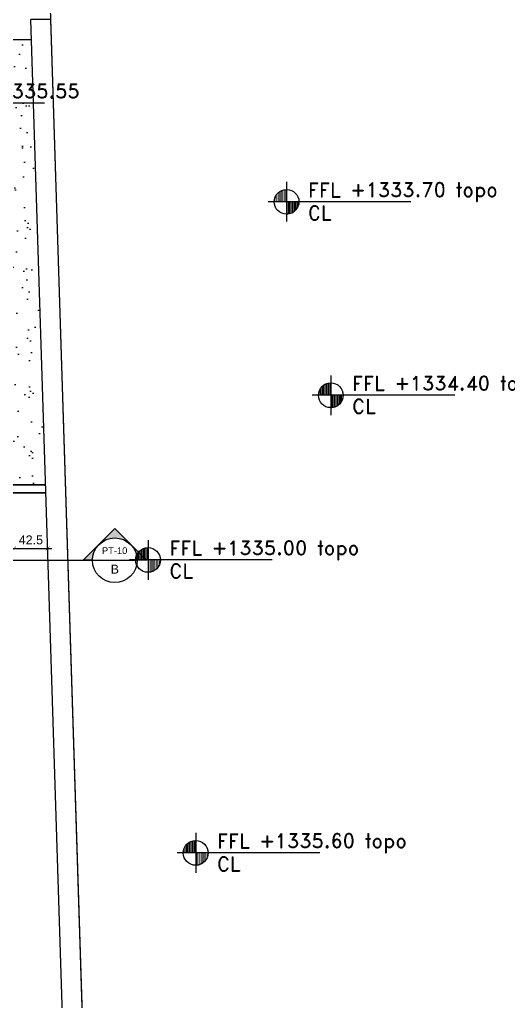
# Model space of a CAD drawing. Header units: centimetres. Extents: x 96271 to 179142, y 9855 to 112216.
# Drawn here: x 140966 to 141582, y 71600 to 72835 of the extents above; entities that cross this region are included whole.
import ezdxf
from ezdxf.enums import TextEntityAlignment as Align

# ---------------------------------------------------------------- set-up
doc = ezdxf.new("R2010")
doc.units = ezdxf.units.CM
doc.header["$LTSCALE"] = 100
doc.header["$MEASUREMENT"] = 0
doc.header["$PDSIZE"] = 0.2
doc.layers.get('0').update_dxf_attribs({"linetype": 'CONTINUOUS'})
doc.layers.get('DEFPOINTS').update_dxf_attribs({"linetype": 'CONTINUOUS'})
for name, color, linetype in [('A-Dim', 2, 'CONTINUOUS'), ('A-Flor-Str', 3, 'CONTINUOUS'), ('A-Otln-Lot Limit', 4, 'CONTINUOUS'), ('A-Wall-Prht', 2, 'CONTINUOUS'), ('plan-elevation level', 7, 'CONTINUOUS'), ('PLANTS', 75, 'CONTINUOUS')]:
    doc.layers.add(name, color=color, linetype=linetype)
doc.layers.add('A-Sect-Iden', color=191, linetype='CONTINUOUS', lineweight=25)
doc.styles.add('ROMAND', font='romand.shx', dxfattribs={"height": 10})
doc.styles.add('ROMANS', font='romans.shx')
doc.styles.get("Standard").update_dxf_attribs({"font": 'arial.ttf'})
doc.dimstyles.new('1-50', dxfattribs={"dimtxt": 11.25, "dimasz": 5, "dimexe": 5, "dimexo": 5, "dimgap": 5, "dimtad": 1, "dimdec": 1, "dimrnd": 0.5, "dimzin": 12, "dimdsep": 46, "dimtxsty": 'Standard', "dimblk": 'ARCHTICK', "dimcen": 0.09, "dimdle": 5, "dimadec": 0, "dimazin": 3, "dimtfac": 1, "dimtdec": 1, "dimtix": 1, "dimtofl": 0, "dimtmove": 1, "dimatfit": 3, "dimfxl": 5, "dimtolj": 1, "dimtzin": 0, "dimarcsym": 0})
pattern_1 = [(90, (894916.29, -703049.082), (14.2875, 7.14375), [0, -14.2875])]

# ---------------------------------------------------------------- blocks, each defined once
blk = doc.blocks.new('_ArchTick')
at = {"color": 0, "linetype": 'ByBlock', "const_width": 0.15}
blk.add_lwpolyline([(-0.5, -0.5), (0.5, 0.5)], dxfattribs=at)
blk = doc.blocks.new('*D132')
at = {"layer": 'A-Dim', "color": 0, "lineweight": -2, "transparency": 16777216}
blk.add_line((140954.3, 72170.1), (141006.8, 72170.1), dxfattribs=at)
at = {"layer": 'DEFPOINTS', "color": 0, "transparency": 16777216}
for p in [(140959.3, 72171.9), (141001.8, 72171.9), (141001.8, 72170.1)]:
    blk.add_point(p, dxfattribs=at)
at = {"layer": 'A-Dim', "color": 0, "lineweight": -2, "transparency": 16777216, "xscale": 5, "yscale": 5, "zscale": 5, "rotation": 180}
blk.add_blockref('_ArchTick', (140959.3, 72170.1), dxfattribs=at)
at = {"layer": 'A-Dim', "color": 0, "lineweight": -2, "transparency": 16777216, "xscale": 5, "yscale": 5, "zscale": 5}
blk.add_blockref('_ArchTick', (141001.8, 72170.1), dxfattribs=at)
at = {"layer": 'A-Dim', "color": 0, "transparency": 16777216, "insert": (140980.6, 72180.8), "char_height": 11.25, "attachment_point": 5}
blk.add_mtext('\\A1;42.5', dxfattribs=at)
blk = doc.blocks.new('CL-FFL-PLAN')
at = {"layer": 'plan-elevation level'}
h = blk.add_hatch(dxfattribs=at)
h.set_pattern_fill('DOTS', color=232, scale=9, angle=90, style=0)
h.set_pattern_definition(pattern_1)
h.paths.add_polyline_path([(-1229, 207), (-1229, 50), (-1385, 50, -0.414214)])
h = blk.add_hatch(dxfattribs=at)
h.set_pattern_fill('DOTS', color=232, scale=9, angle=90, style=0)
h.set_pattern_definition(pattern_1)
h.paths.add_polyline_path([(-1229, 50), (-1072, 50, -0.414214), (-1229, -106)])
at = {"layer": 'plan-elevation level', "color": 7, "ltscale": 111}
for p, q in [((-1229, 301), (-1229, -200)), ((337, 50), (-1463, 50))]:
    blk.add_line(p, q, dxfattribs=at)
blk.add_circle((-1229, 50), 156, dxfattribs=at)
at = {"layer": 'plan-elevation level', "color": 111, "ltscale": 111, "style": 'ROMAND'}
for s, p in [('FFL', (-960, 110)), ('CL', (-960, -180))]:
    blk.add_text(s, height=180, dxfattribs=at).set_placement(p)
for tag, p in [('FFL', (-424, 113)), ('CL', (-417, -180))]:
    blk.add_attdef(tag, p, '', height=180, dxfattribs=at)
blk = doc.blocks.new('Anno_Section_A2')
blk.add_line((2.5, 0), (-2.5, 0))
blk.add_circle((0, 0), 2.5)
at = {"style": 'ROMANS'}
blk.add_attdef('NUMBER', text='', height=1, dxfattribs=at).set_placement((0, 0.5), align=Align.CENTER)
blk.add_attdef('SHEET', text='', height=0.75, dxfattribs=at).set_placement((0, -0.5), align=Align.TOP_CENTER)
blk = doc.blocks.new('Anno_Arrow_A2')
h = blk.add_hatch(color=256)
h.paths.add_polyline_path([(-1.77, 1.77), (-3.54, 0), (-2.5, 0, -0.198912)])
h.paths.add_polyline_path([(0, 3.54), (-1.77, 1.77, -0.414214), (1.77, 1.77)])
h.paths.add_polyline_path([(2.37, 1.16), (2.25, 1.1, -0.114349), (2.5, 0), (3.54, 0)])
h.paths.add_polyline_path([(1.77, 1.77, -0.082683), (2.25, 1.1), (2.37, 1.16)])
blk.add_lwpolyline([(-2.5, 0), (-3.54, 0), (0, 3.54), (3.54, 0), (2.5, 0)])

msp = doc.modelspace()

# ---------------------------------------------------------------- hatches: boundary and pattern name
at = {"layer": 'PLANTS'}
h = msp.add_hatch(dxfattribs=at)
h.set_pattern_fill('AR-SAND', color=256, scale=20)
h.set_pattern_definition([(37.5, (149598.387, 77124.25), (-1.25987, 38.53648), [0, -30.4, 0, -34, 0, -32.5]), (7.5, (149598.387, 77124.25), (35.39553, 56.44292), [0, -16.4, 0, -27.4, 0, -10.5]), (327.5, (149573.787, 77124.25), (62.28284, 0.11318), [0, -10, 0, -36, 0, -47]), (317.5, (149573.787, 77124.25), (60.12253, 17.5535), [0, -5, 0, -23.6, 0, -27])])
h.paths.add_polyline_path([(140486.559, 72810.533), (140486.559, 72610.533), (140506.553, 72610.533), (140506.553, 72250.486), (140999.296, 72250.486), (140987.826, 72610.533), (140981.454, 72810.533)])

# ---------------------------------------------------------------- linework, layer by layer
at = {"layer": 'A-Flor-Str'}
msp.add_line((140856.559, 72810.533), (140981.454, 72810.533), dxfattribs=at)
at = {"layer": 'A-Otln-Lot Limit'}
msp.add_lwpolyline([(136965.712, 70479.123), (137206.535, 70394.564), (137669.865, 70351.712), (139880.741, 70855.19), (141068.865, 70851.94), (140904.471, 76012.018), (140151.894, 76776.773), (140222.083, 77217.518), (139747.22, 77140.456), (139010.375, 77171.007), (138361.687, 77204.5), (137783.533, 77219.682), (137242.113, 76719.747), (137087.264, 76618.541), (136965.712, 70479.08)], dxfattribs=at)
at = {"layer": 'A-Sect-Iden'}
msp.add_line((136383.148, 72155.286), (141114.439, 72155.286), dxfattribs=at)
at = {"layer": 'A-Wall-Prht'}
for p, q in [((140506.553, 72250.486), (140999.296, 72250.486)), ((140506.559, 72250.283), (140999.303, 72250.283)), ((140506.553, 72240.486), (140999.296, 72240.486)), ((140506.559, 72240.283), (140999.303, 72240.283))]:
    msp.add_line(p, q, dxfattribs=at)
for points in [[(141039.071, 71002.021), (140980.657, 72835.533)], [(141064.086, 71001.953), (141005.67, 72835.533), (140980.657, 72835.533)]]:
    msp.add_lwpolyline(points, dxfattribs=at)

# ---------------------------------------------------------------- block references
at = {"layer": 'A-Sect-Iden', "xscale": 11.25, "yscale": 11.25, "zscale": 11.25}
msp.add_blockref('Anno_Arrow_A2', (141086.314, 72155.286), dxfattribs=at)
at = {"layer": 'A-Sect-Iden'}
ref = msp.add_blockref('Anno_Section_A2', (141086.314, 72155.286), dxfattribs=dict(at, xscale=11.24999999999999, yscale=11.24999999999999, zscale=11.24999999999999, rotation=180))
ref.add_attrib('NUMBER', 'B', dxfattribs={"layer": '0', "height": 11.25}).set_placement((141086.314, 72138.411), align=Align.CENTER)
ref.add_attrib('SHEET', 'PT-10', dxfattribs={"layer": '0', "height": 8.4375}).set_placement((141086.055, 72171.657), align=Align.TOP_CENTER)
at = {"layer": 'plan-elevation level'}
ref = msp.add_blockref('CL-FFL-PLAN', (140964.157, 72725.434), dxfattribs=dict(at, xscale=0.09982510700227937, yscale=0.09982510700227937, zscale=0.09982510700227937))
ref.add_attrib('FFL', '+1335.55', (140921.834, 72736.667), dxfattribs={"layer": '0', "color": 111, "ltscale": 111, "height": 17.9685, "style": 'ROMAND'})
ref = msp.add_blockref('CL-FFL-PLAN', (141425.261, 72601.258, -134556.2), dxfattribs=dict(at, xscale=0.09982510700227937, yscale=0.09982510700227937, zscale=0.09982510700227937))
ref.add_attrib('FFL', '+1333.70 topo', (141382.938, 72612.491, -134556.2), dxfattribs={"layer": '0', "color": 111, "ltscale": 111, "height": 17.96852, "style": 'ROMAND'})
ref = msp.add_blockref('CL-FFL-PLAN', (141480.919, 72357.866), dxfattribs=dict(at, xscale=0.09982510700227937, yscale=0.09982510700227937, zscale=0.09982510700227937))
ref.add_attrib('FFL', '+1334.40 topo', (141438.596, 72369.099), dxfattribs={"layer": '0', "color": 111, "ltscale": 111, "height": 17.96852, "style": 'ROMAND'})
ref = msp.add_blockref('CL-FFL-PLAN', (141250.834, 72150.683), dxfattribs=dict(at, xscale=0.09982510700227937, yscale=0.09982510700227937, zscale=0.09982510700227937))
ref.add_attrib('FFL', '+1335.00 topo', (141208.511, 72161.916), dxfattribs={"layer": '0', "color": 111, "ltscale": 111, "height": 17.96852, "style": 'ROMAND'})
ref = msp.add_blockref('CL-FFL-PLAN', (141310.827, 71782.143), dxfattribs=dict(at, xscale=0.09982510700227937, yscale=0.09982510700227937, zscale=0.09982510700227937))
ref.add_attrib('FFL', '+1335.60 topo', (141268.504, 71793.376), dxfattribs={"layer": '0', "color": 111, "ltscale": 111, "height": 17.96852, "style": 'ROMAND'})

# ---------------------------------------------------------------- dimensions: what is measured, and where the dimension line sits
at = {"layer": 'A-Dim'}
dim = msp.add_aligned_dim(p1=(140959.303, 72171.915), p2=(141001.8, 72171.915), distance=-1.822, dimstyle='1-50', override={"dimse1": 1, "dimse2": 1}, dxfattribs=at)
dim.commit()
dim.dimension.update_dxf_attribs({"geometry": '*D132', "text_midpoint": (140980.551, 72180.836)})

doc.saveas('drawing.dxf')
